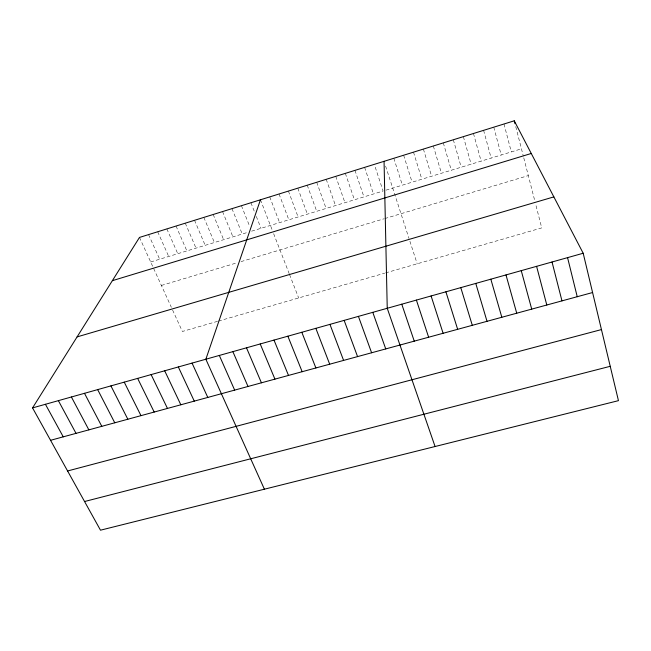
<?xml version="1.0" encoding="UTF-8"?>
<svg xmlns="http://www.w3.org/2000/svg" width="651" height="651" viewBox="0 0 651 651"><rect width="100%" height="100%" fill="white"/><g stroke="black" fill="none" stroke-linecap="round" stroke-linejoin="round"><path stroke-width="0.49" stroke-dasharray="3.25 2.44" d="M150.674 261.971L247.86 232.309M251.603 231.17L383.089 191.052L374.943 166.257M385.978 190.165L521.451 148.827M161.383 285.455L236.411 262.988M241.008 261.612L383.878 218.842M384.822 218.557L528.319 175.591M217.548 321.334L182.378 331.473L172.539 309.917M218.435 321.081L384.708 273.16M385.628 272.891L541.738 227.907L535.456 203.421M139.485 237.428L171.368 307.337M148.566 234.604L159.674 259.22M157.688 231.764L168.707 256.47M166.851 228.916L177.772 253.703M176.039 226.052L186.878 250.92M185.275 223.179L196.016 248.137M194.535 220.298L205.187 245.337M203.844 217.401L214.399 242.522M213.186 214.496L223.643 239.706M222.561 211.575L232.928 236.866M231.976 208.645L242.245 234.026M241.431 205.708L249.715 226.458M250.92 202.754L254.875 212.796M256.315 216.441L260.994 228.306M260.449 199.792L272.566 230.918M273.632 233.668L289.215 273.697M289.565 274.6L298.663 297.963M269.734 196.903L279.613 222.626M279.051 193.998L288.841 219.81M288.409 191.085L298.101 216.986M297.808 188.163L307.394 214.146M307.239 185.226L316.728 211.298M316.712 182.28L326.102 208.442M326.216 179.326L335.501 205.57M335.761 176.356L344.949 202.689M345.339 173.369L354.429 199.792M354.966 170.375L363.942 196.895M364.625 167.372L373.495 193.974M385.604 166.111L409.007 238.494M409.902 241.261L417.193 263.801M393.831 158.283L402.383 185.161M403.644 155.231L412.091 182.199M413.499 152.163L421.832 179.228M423.394 149.087L431.613 176.242M433.322 145.995L441.443 173.247M443.298 142.886L451.298 170.236M453.316 139.77L461.201 167.209M463.366 136.645L471.145 164.182M473.464 133.504L481.122 161.131M483.603 130.346L491.147 158.079M493.775 127.181L501.205 155.003M503.996 123.999L511.304 151.927M515.747 126.603L523.298 156.028M523.762 157.827L534.756 200.695"/><path stroke-width="0.98" d="M260.449 199.792L205.854 359.23L264.396 489.202M32.55 407.9L139.485 237.428L514.257 120.809L583.19 253.247L618.45 400.658L100.49 530.191L32.55 407.9L583.19 253.247M112.363 280.671L531.265 153.481M77.087 336.901L553.863 196.887M50.55 440.304L592.589 292.527M67.59 470.974L601.451 329.577M84.557 501.522L610.231 366.31M45.424 404.287L63.253 436.837M58.378 400.65L76.021 433.354M71.398 396.996L88.861 429.855M84.5 393.31L101.784 426.332M97.666 389.615L114.771 422.792M110.922 385.888L127.832 419.228M124.243 382.153L140.974 415.647M137.646 378.386L154.181 412.05M151.13 374.602L167.47 408.429M164.687 370.793L180.832 404.784M178.333 366.961L194.275 401.122M192.053 363.103L207.791 397.435M219.322 355.446L234.661 390.112M232.871 351.638L248.007 386.466M246.501 347.813L261.433 382.812M260.213 343.964L274.925 379.126M273.998 340.091L288.507 375.432M287.864 336.193L302.162 371.705M301.812 332.279L315.89 367.961M315.841 328.34L329.699 364.202M329.951 324.377L343.59 360.41M344.151 320.39L357.562 356.602M358.424 316.378L371.607 352.777M372.787 312.342L385.742 348.92M435.071 446.521L387.239 308.281L384.057 161.326M401.773 304.204L414.256 341.148M416.396 300.095L428.635 337.226M431.1 295.961L443.103 333.279M445.902 291.811L457.653 329.316M460.786 287.628L472.292 325.321M475.767 283.421L487.021 321.309M490.83 279.189L501.831 317.273M505.99 274.934L516.731 313.212M521.248 270.645L531.721 309.127M536.587 266.34L546.799 305.01M552.032 262.003L561.976 300.876M514.257 120.809L515.006 123.706M567.566 257.633L577.234 296.718"/></g></svg>
